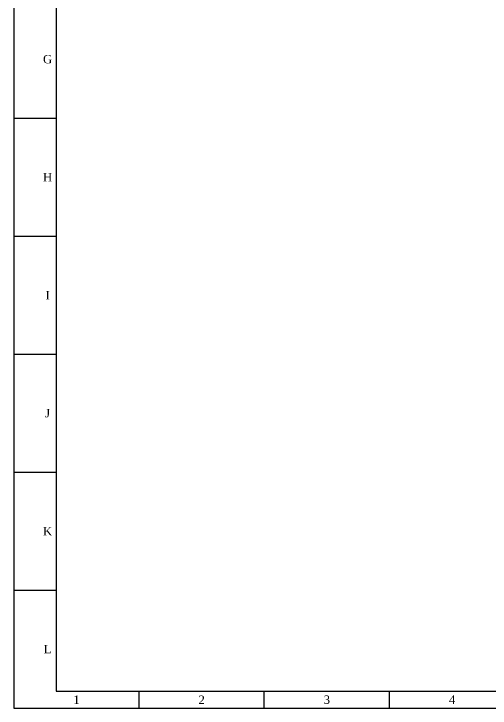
# Model space of a CAD drawing. Header units: millimetres. Extents: x -245826 to 350363, y -160205 to 260795.
# Drawn here: x -245576 to -104234, y -159955 to 46230 of the extents above; entities that cross this region are included whole.
import ezdxf
from ezdxf.enums import TextEntityAlignment as Align

# ---------------------------------------------------------------- set-up
doc = ezdxf.new("R2010")
doc.units = ezdxf.units.MM
doc.styles.add('Times', font='times.ttf')

# ---------------------------------------------------------------- blocks, each defined once
blk = doc.blocks.new('*U322')
at = {"color": 5}
blk.add_lwpolyline([(0, 0), (1189, 0), (1189, 841), (0, 841)], close=True, dxfattribs=at)

msp = doc.modelspace()

# ---------------------------------------------------------------- linework, layer by layer
at = {"color": 5}
for p, q in [((-233076, 255545), (-233076, -154955)), ((-245576, 15254), (-233076, 15254)), ((-245576, -19788), (-233076, -19788)), ((-245576, -54830), (-233076, -54830)), ((-245576, -89871), (-233076, -89871)), ((-245576, -124913), (-233076, -124913)), ((-233076, -154955), (343924, -154955)), ((-208420, -159955), (-208420, -154955)), ((-171264, -159955), (-171264, -154955)), ((-134107, -159955), (-134107, -154955))]:
    msp.add_line(p, q, dxfattribs=at)

# ---------------------------------------------------------------- block references
at = {"xscale": 500, "yscale": 500, "zscale": 500}
msp.add_blockref('*U322', (-245576, -159955), dxfattribs=at)

# ---------------------------------------------------------------- texts
at = {"color": 4, "style": 'Times'}
for s, p in [('G', (-235576, 32775)), ('H', (-235576, -2267)), ('I', (-235576, -37309)), ('J', (-235576, -72350)), ('K', (-235576, -107392)), ('L', (-235576, -142434)), ('1', (-226998, -157455)), ('2', (-189842, -157455)), ('3', (-152686, -157455)), ('4', (-115529, -157455))]:
    msp.add_text(s, height=2500, dxfattribs=at).set_placement(p, align=Align.MIDDLE)

doc.saveas('drawing.dxf')
